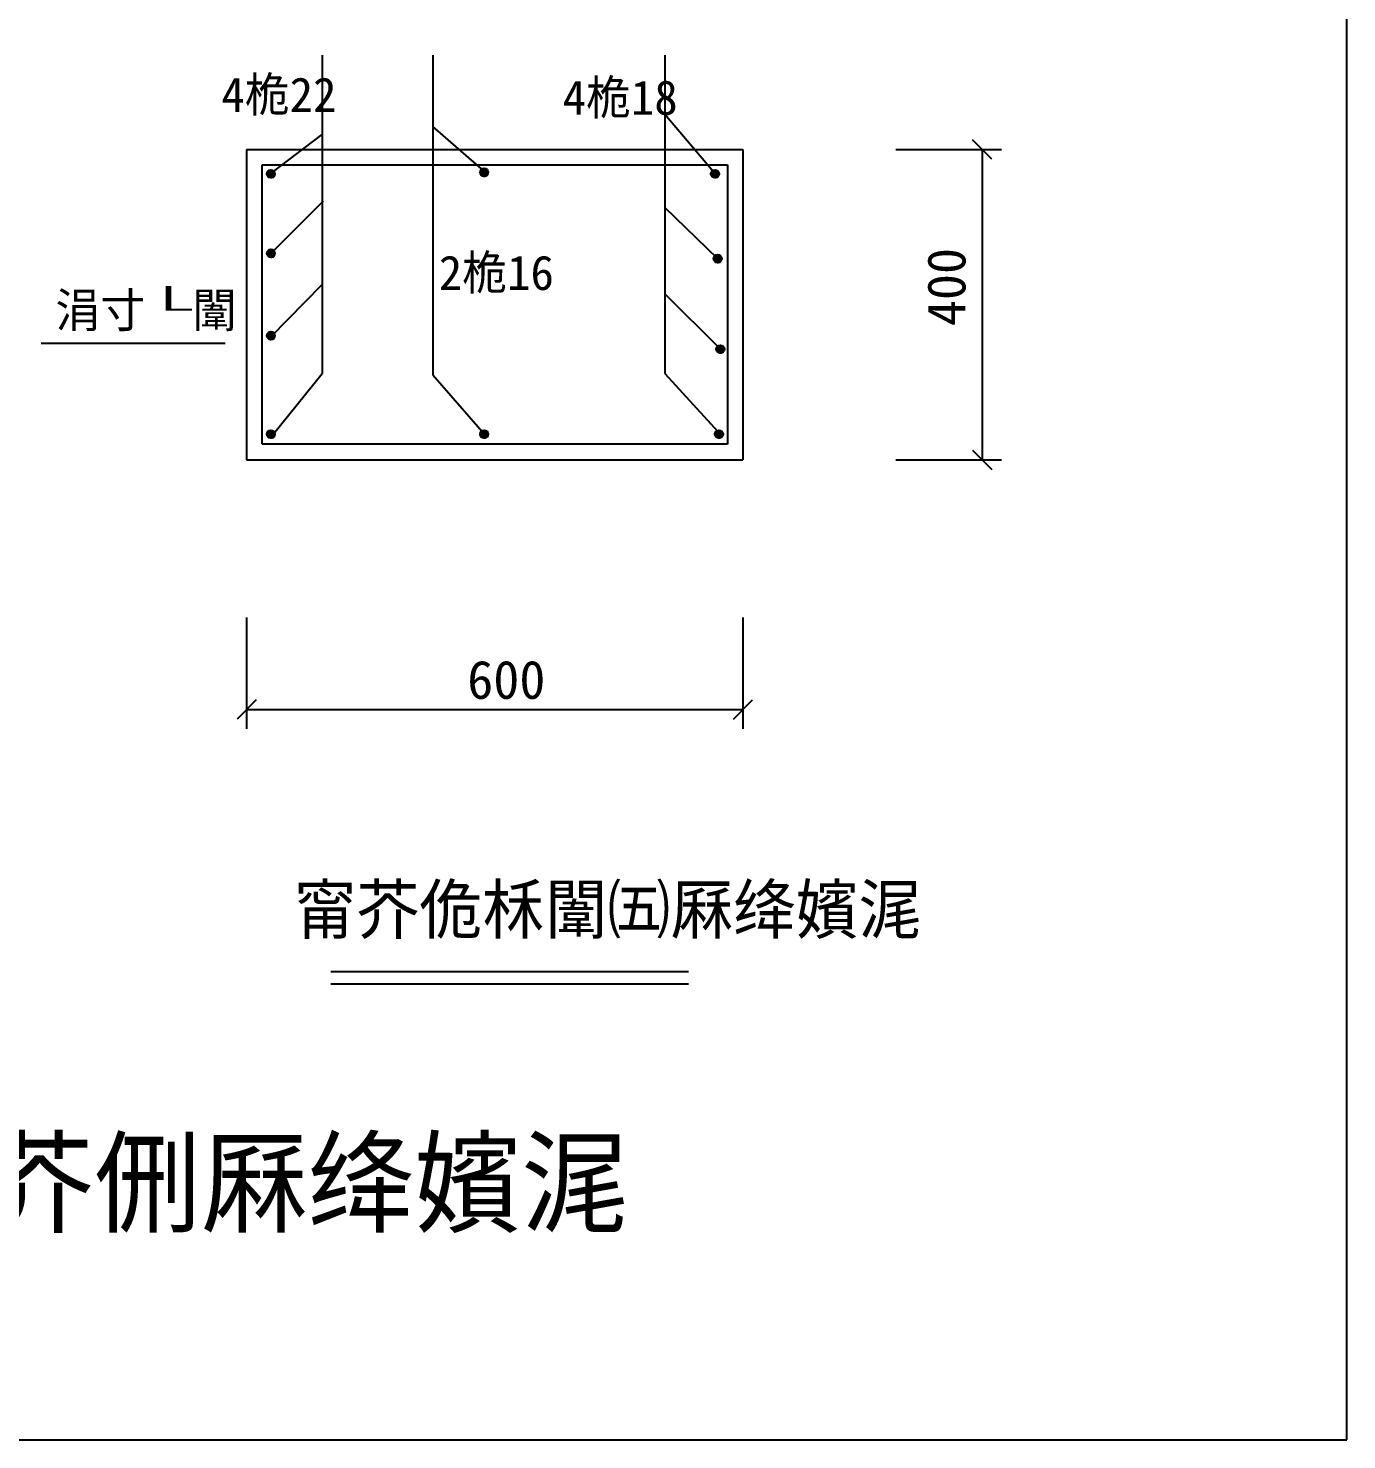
# Model space of a CAD drawing. Header units: metres. Extents: x 0 to 297, y 0 to 210.
# Drawn here: x 193.7 to 297, y 0 to 110.5 of the extents above; entities that cross this region are included whole.
import ezdxf

# ---------------------------------------------------------------- set-up
doc = ezdxf.new("R2010")
doc.units = ezdxf.units.M
doc.layers.add(' ', color=7, linetype='Continuous')

msp = doc.modelspace()

# ---------------------------------------------------------------- linework, layer by layer
at = {"layer": ' '}
for p, q in [((217.41, 36.67), (245.44, 36.67)), ((217.41, 35.72), (245.44, 35.72))]:
    msp.add_line(p, q, dxfattribs=at)
for p, q in [((297, 0), (297, 210)), ((216.74, 108.45), (216.74, 83.52)), ((225.41, 108.45), (225.41, 83.41)), ((243.59, 108.45), (243.59, 83.52)), ((229.43, 99.36), (225.41, 102.85)), ((247.51, 99.15), (243.59, 103.8)), ((212.83, 99.26), (216.74, 102.22)), ((269.19, 100.3), (267.69, 101.8)), ((210.82, 101.05), (249.7, 101.05)), ((210.82, 101.05), (210.82, 76.75)), ((249.7, 101.05), (249.7, 76.75)), ((261.67, 101.05), (269.94, 101.05)), ((268.44, 101.05), (268.44, 76.75)), ((212.03, 99.84), (248.48, 99.84)), ((212.03, 77.97), (212.03, 99.84)), ((229.11, 99.26), (229.42, 99.58)), ((229.11, 99.25), (229.43, 99.58)), ((229.11, 99.25), (229.44, 99.58)), ((229.11, 99.31), (229.37, 99.57)), ((229.11, 99.3), (229.39, 99.57)), ((229.11, 99.29), (229.39, 99.57)), ((229.11, 99.28), (229.4, 99.57)), ((229.11, 99.27), (229.41, 99.57)), ((229.11, 99.24), (229.45, 99.57)), ((229.11, 99.23), (229.46, 99.57)), ((229.11, 99.22), (229.46, 99.57)), ((229.11, 99.21), (229.47, 99.57)), ((229.11, 99.21), (229.48, 99.57)), ((229.12, 99.33), (229.35, 99.57)), ((229.12, 99.32), (229.36, 99.57)), ((229.12, 99.2), (229.49, 99.57)), ((229.12, 99.19), (229.49, 99.57)), ((229.12, 99.19), (229.5, 99.57)), ((229.12, 99.18), (229.51, 99.57)), ((229.12, 99.34), (229.34, 99.56)), ((229.12, 99.17), (229.51, 99.56)), ((229.12, 99.17), (229.52, 99.56)), ((229.13, 99.37), (229.32, 99.56)), ((229.13, 99.36), (229.33, 99.56)), ((229.13, 99.16), (229.53, 99.56)), ((229.13, 99.15), (229.53, 99.56)), ((229.13, 99.15), (229.54, 99.55)), ((229.13, 99.14), (229.55, 99.55)), ((229.14, 99.38), (229.3, 99.55)), ((229.14, 99.13), (229.55, 99.55)), ((229.14, 99.13), (229.56, 99.55)), ((229.14, 99.4), (229.29, 99.54)), ((229.14, 99.12), (229.56, 99.54)), ((229.14, 99.12), (229.57, 99.54)), ((229.15, 99.11), (229.57, 99.54)), ((229.15, 99.11), (229.58, 99.54)), ((229.15, 99.42), (229.27, 99.53)), ((229.15, 99.1), (229.59, 99.53)), ((229.16, 99.09), (229.59, 99.53)), ((229.16, 99.09), (229.6, 99.53)), ((229.16, 99.08), (229.6, 99.52)), ((229.17, 99.44), (229.24, 99.52)), ((229.17, 99.08), (229.61, 99.52)), ((229.17, 99.07), (229.61, 99.52)), ((229.17, 99.07), (229.62, 99.51)), ((229.18, 99.06), (229.62, 99.51)), ((229.18, 99.06), (229.63, 99.5)), ((229.18, 99.05), (229.63, 99.5)), ((229.19, 99.05), (229.64, 99.5)), ((248.48, 99.84), (248.48, 77.97)), ((212.41, 99.1), (212.77, 99.47)), ((212.41, 99.11), (212.77, 99.47)), ((212.41, 99.12), (212.76, 99.47)), ((212.41, 99.12), (212.75, 99.47)), ((212.41, 99.13), (212.74, 99.47)), ((212.41, 99.14), (212.74, 99.47)), ((212.41, 99.15), (212.73, 99.47)), ((212.41, 99.16), (212.72, 99.47)), ((212.41, 99.17), (212.71, 99.47)), ((212.41, 99.18), (212.7, 99.47)), ((212.41, 99.19), (212.69, 99.47)), ((212.41, 99.19), (212.68, 99.47)), ((212.41, 99.2), (212.67, 99.47)), ((212.41, 99.08), (212.8, 99.46)), ((212.41, 99.09), (212.79, 99.46)), ((212.41, 99.09), (212.78, 99.46)), ((212.41, 99.22), (212.66, 99.46)), ((212.41, 99.23), (212.65, 99.46)), ((212.42, 99.06), (212.82, 99.46)), ((212.42, 99.07), (212.81, 99.46)), ((212.42, 99.07), (212.8, 99.46)), ((212.42, 99.24), (212.64, 99.46)), ((212.42, 99.05), (212.83, 99.45)), ((212.42, 99.05), (212.82, 99.45)), ((212.42, 99.25), (212.63, 99.45)), ((212.43, 99.03), (212.84, 99.45)), ((212.43, 99.04), (212.84, 99.45)), ((212.43, 99.26), (212.61, 99.45)), ((212.43, 99.02), (212.85, 99.44)), ((212.43, 99.03), (212.85, 99.44)), ((212.43, 99.28), (212.6, 99.44)), ((212.44, 99.01), (212.86, 99.44)), ((212.44, 99.02), (212.86, 99.44)), ((212.44, 99.29), (212.58, 99.44)), ((212.44, 99.01), (212.87, 99.43)), ((212.45, 98.99), (212.88, 99.43)), ((212.45, 99), (212.88, 99.43)), ((212.45, 99.31), (212.56, 99.43)), ((212.45, 98.99), (212.89, 99.42)), ((212.46, 98.98), (212.9, 99.42)), ((212.46, 98.98), (212.89, 99.42)), ((212.46, 98.97), (212.9, 99.41)), ((212.47, 98.96), (212.91, 99.41)), ((212.47, 98.97), (212.91, 99.41)), ((212.47, 99.34), (212.54, 99.41)), ((212.47, 98.96), (212.92, 99.4)), ((212.48, 98.95), (212.93, 99.4)), ((212.48, 98.95), (212.92, 99.4)), ((212.48, 98.94), (212.93, 99.39)), ((212.49, 98.94), (212.94, 99.39)), ((212.49, 98.93), (212.94, 99.38)), ((212.5, 98.93), (212.95, 99.38)), ((212.5, 98.93), (212.95, 99.37)), ((212.51, 98.92), (212.95, 99.37)), ((212.51, 98.92), (212.96, 99.37)), ((212.51, 98.91), (212.96, 99.36)), ((212.52, 98.91), (212.97, 99.36)), ((212.52, 98.91), (212.97, 99.35)), ((212.53, 98.9), (212.97, 99.35)), ((212.53, 98.9), (212.98, 99.34)), ((212.54, 98.89), (212.98, 99.34)), ((212.54, 98.89), (212.98, 99.33)), ((212.55, 98.89), (212.99, 99.33)), ((212.55, 98.88), (212.99, 99.32)), ((212.56, 98.88), (212.99, 99.32)), ((212.56, 98.88), (213, 99.31)), ((212.57, 98.87), (213, 99.31)), ((212.58, 98.87), (213, 99.3)), ((212.58, 98.87), (213.01, 99.29)), ((212.59, 98.87), (213.01, 99.29)), ((212.59, 98.86), (213.01, 99.28)), ((212.6, 98.86), (213.01, 99.28)), ((212.61, 98.86), (213.02, 99.27)), ((212.61, 98.86), (213.02, 99.26)), ((212.62, 98.85), (213.02, 99.26)), ((212.62, 98.85), (213.02, 99.25)), ((212.63, 98.85), (213.03, 99.25)), ((212.64, 98.85), (213.03, 99.24)), ((212.64, 98.85), (213.03, 99.23)), ((212.65, 98.84), (213.03, 99.22)), ((212.66, 98.84), (213.03, 99.22)), ((212.67, 98.84), (213.03, 99.21)), ((212.67, 98.84), (213.04, 99.2)), ((212.68, 98.84), (213.04, 99.2)), ((212.69, 98.84), (213.04, 99.19)), ((212.7, 98.84), (213.04, 99.18)), ((212.7, 98.84), (213.04, 99.17)), ((212.71, 98.84), (213.04, 99.16)), ((212.72, 98.84), (213.04, 99.16)), ((212.73, 98.84), (213.04, 99.15)), ((212.74, 98.84), (213.04, 99.14)), ((212.75, 98.84), (213.04, 99.13)), ((212.76, 98.84), (213.04, 99.12)), ((212.77, 98.84), (213.04, 99.11)), ((212.78, 98.84), (213.04, 99.1)), ((212.79, 98.84), (213.03, 99.09)), ((212.8, 98.84), (213.03, 99.08)), ((212.81, 98.85), (213.03, 99.07)), ((212.82, 98.85), (213.02, 99.05)), ((212.83, 98.86), (213.02, 99.04)), ((212.85, 98.86), (213.01, 99.03)), ((212.87, 98.87), (213.01, 99.01)), ((212.88, 98.88), (213, 98.99)), ((212.91, 98.9), (212.98, 98.97)), ((229.19, 99.05), (229.64, 99.49)), ((229.2, 99.04), (229.64, 99.49)), ((229.2, 99.04), (229.65, 99.48)), ((229.21, 99.03), (229.65, 99.48)), ((229.21, 99.03), (229.66, 99.48)), ((229.21, 99.02), (229.66, 99.47)), ((229.22, 99.02), (229.67, 99.47)), ((229.22, 99.02), (229.67, 99.46)), ((229.23, 99.01), (229.67, 99.46)), ((229.23, 99.01), (229.68, 99.45)), ((229.24, 99), (229.68, 99.45)), ((229.24, 99), (229.68, 99.44)), ((229.25, 99), (229.69, 99.44)), ((229.25, 98.99), (229.69, 99.43)), ((229.26, 98.99), (229.7, 99.43)), ((229.26, 98.99), (229.7, 99.42)), ((229.27, 98.98), (229.7, 99.42)), ((229.27, 98.98), (229.7, 99.41)), ((229.28, 98.98), (229.71, 99.41)), ((229.29, 98.97), (229.71, 99.4)), ((229.29, 98.97), (229.71, 99.39)), ((229.3, 98.97), (229.72, 99.39)), ((229.3, 98.97), (229.72, 99.38)), ((229.31, 98.96), (229.72, 99.38)), ((229.32, 98.96), (229.72, 99.37)), ((229.32, 98.96), (229.73, 99.36)), ((229.33, 98.96), (229.73, 99.36)), ((229.33, 98.96), (229.73, 99.35)), ((229.34, 98.95), (229.73, 99.34)), ((229.35, 98.95), (229.73, 99.34)), ((229.36, 98.95), (229.74, 99.33)), ((229.36, 98.95), (229.74, 99.32)), ((229.37, 98.95), (229.74, 99.32)), ((229.38, 98.95), (229.74, 99.31)), ((229.38, 98.94), (229.74, 99.3)), ((229.39, 98.94), (229.74, 99.29)), ((229.4, 98.94), (229.74, 99.29)), ((229.41, 98.94), (229.74, 99.28)), ((229.42, 98.94), (229.74, 99.27)), ((229.42, 98.94), (229.74, 99.26)), ((229.43, 98.94), (229.74, 99.25)), ((229.44, 98.94), (229.74, 99.24)), ((229.45, 98.94), (229.74, 99.23)), ((229.46, 98.94), (229.74, 99.23)), ((229.47, 98.94), (229.74, 99.22)), ((229.48, 98.95), (229.74, 99.21)), ((229.49, 98.95), (229.74, 99.2)), ((229.5, 98.95), (229.74, 99.18)), ((229.51, 98.95), (229.73, 99.17)), ((229.53, 98.96), (229.73, 99.16)), ((229.54, 98.96), (229.72, 99.15)), ((229.55, 98.97), (229.72, 99.13)), ((229.57, 98.97), (229.71, 99.12)), ((229.59, 98.99), (229.7, 99.1)), ((229.61, 99), (229.68, 99.07)), ((247.19, 99.1), (247.56, 99.47)), ((247.19, 99.11), (247.55, 99.47)), ((247.19, 99.11), (247.55, 99.47)), ((247.19, 99.12), (247.54, 99.47)), ((247.19, 99.13), (247.53, 99.47)), ((247.19, 99.14), (247.52, 99.47)), ((247.19, 99.15), (247.51, 99.47)), ((247.19, 99.15), (247.5, 99.47)), ((247.19, 99.16), (247.5, 99.47)), ((247.19, 99.17), (247.49, 99.47)), ((247.19, 99.18), (247.48, 99.47)), ((247.19, 99.19), (247.47, 99.47)), ((247.19, 99.2), (247.46, 99.47)), ((247.19, 99.21), (247.45, 99.46)), ((247.2, 99.06), (247.59, 99.46)), ((247.2, 99.07), (247.59, 99.46)), ((247.2, 99.08), (247.58, 99.46)), ((247.2, 99.08), (247.57, 99.46)), ((247.2, 99.09), (247.57, 99.46)), ((247.2, 99.22), (247.44, 99.46)), ((247.2, 99.23), (247.43, 99.46)), ((247.2, 99.25), (247.41, 99.46)), ((247.2, 99.06), (247.6, 99.45)), ((247.21, 99.03), (247.63, 99.45)), ((247.21, 99.04), (247.62, 99.45)), ((247.21, 99.04), (247.61, 99.45)), ((247.21, 99.05), (247.61, 99.45)), ((247.21, 99.26), (247.4, 99.45)), ((247.21, 99.27), (247.39, 99.45)), ((247.22, 99.01), (247.65, 99.44)), ((247.22, 99.01), (247.64, 99.44)), ((247.22, 99.02), (247.64, 99.44)), ((247.22, 99.03), (247.63, 99.44)), ((247.22, 99.29), (247.37, 99.44)), ((247.23, 98.99), (247.67, 99.43)), ((247.23, 99), (247.66, 99.43)), ((247.23, 99), (247.66, 99.43)), ((247.23, 99.31), (247.35, 99.43)), ((247.24, 98.98), (247.68, 99.42)), ((247.24, 98.98), (247.68, 99.42)), ((247.24, 98.99), (247.67, 99.42)), ((247.24, 99.33), (247.33, 99.42)), ((247.25, 98.96), (247.7, 99.41)), ((247.25, 98.97), (247.69, 99.41)), ((247.25, 98.97), (247.69, 99.41)), ((247.26, 98.95), (247.71, 99.4)), ((247.26, 98.96), (247.7, 99.4)), ((247.27, 98.94), (247.72, 99.39)), ((247.27, 98.94), (247.72, 99.39)), ((247.27, 98.95), (247.71, 99.39)), ((247.27, 99.36), (247.29, 99.39)), ((247.28, 98.93), (247.73, 99.38)), ((247.28, 98.93), (247.73, 99.38)), ((247.29, 98.92), (247.74, 99.37)), ((247.29, 98.92), (247.73, 99.37)), ((247.29, 98.92), (247.74, 99.36)), ((247.3, 98.91), (247.75, 99.36)), ((247.3, 98.91), (247.75, 99.35)), ((247.31, 98.9), (247.76, 99.35)), ((247.31, 98.9), (247.75, 99.35)), ((247.32, 98.89), (247.77, 99.34)), ((247.32, 98.9), (247.76, 99.34)), ((247.33, 98.89), (247.77, 99.33)), ((247.33, 98.89), (247.77, 99.33)), ((247.34, 98.88), (247.78, 99.32)), ((247.34, 98.88), (247.78, 99.31)), ((247.35, 98.88), (247.78, 99.31)), ((247.36, 98.87), (247.79, 99.3)), ((247.36, 98.87), (247.79, 99.3)), ((247.37, 98.87), (247.79, 99.29)), ((247.37, 98.87), (247.79, 99.29)), ((247.38, 98.86), (247.8, 99.28)), ((247.38, 98.86), (247.8, 99.27)), ((247.39, 98.86), (247.8, 99.27)), ((247.4, 98.85), (247.81, 99.26)), ((247.4, 98.86), (247.8, 99.26)), ((247.41, 98.85), (247.81, 99.25)), ((247.42, 98.85), (247.81, 99.24)), ((247.42, 98.85), (247.81, 99.24)), ((247.43, 98.85), (247.81, 99.23)), ((247.44, 98.84), (247.82, 99.22)), ((247.44, 98.84), (247.82, 99.22)), ((247.45, 98.84), (247.82, 99.21)), ((247.46, 98.84), (247.82, 99.2)), ((247.47, 98.84), (247.82, 99.19)), ((247.47, 98.84), (247.82, 99.19)), ((247.48, 98.84), (247.82, 99.18)), ((247.49, 98.84), (247.82, 99.17)), ((247.5, 98.84), (247.82, 99.16)), ((247.51, 98.84), (247.82, 99.15)), ((247.51, 98.84), (247.82, 99.14)), ((247.52, 98.84), (247.82, 99.13)), ((247.53, 98.84), (247.82, 99.13)), ((247.54, 98.84), (247.82, 99.12)), ((247.55, 98.84), (247.82, 99.11)), ((247.56, 98.84), (247.82, 99.1)), ((247.57, 98.84), (247.82, 99.09)), ((247.58, 98.85), (247.81, 99.07)), ((247.6, 98.85), (247.81, 99.06)), ((247.61, 98.85), (247.81, 99.05)), ((247.62, 98.86), (247.8, 99.04)), ((247.64, 98.86), (247.79, 99.02)), ((247.66, 98.87), (247.79, 99)), ((247.68, 98.88), (247.77, 98.98)), ((247.71, 98.91), (247.75, 98.95)), ((212.72, 92.92), (216.85, 97.04)), ((247.72, 92.5), (243.59, 96.51)), ((212.41, 92.94), (212.7, 93.24)), ((212.41, 92.93), (212.71, 93.24)), ((212.41, 92.92), (212.72, 93.24)), ((212.41, 92.91), (212.73, 93.24)), ((212.41, 92.9), (212.74, 93.24)), ((212.41, 92.9), (212.75, 93.24)), ((212.41, 92.99), (212.65, 93.23)), ((212.41, 92.98), (212.67, 93.23)), ((212.41, 92.97), (212.68, 93.23)), ((212.41, 92.96), (212.69, 93.23)), ((212.41, 92.95), (212.69, 93.23)), ((212.41, 92.89), (212.75, 93.23)), ((212.41, 92.88), (212.76, 93.23)), ((212.41, 92.87), (212.77, 93.23)), ((212.41, 92.86), (212.78, 93.23)), ((212.41, 92.86), (212.78, 93.23)), ((212.41, 92.85), (212.79, 93.23)), ((212.42, 93), (212.64, 93.23)), ((212.42, 92.84), (212.8, 93.23)), ((212.42, 92.84), (212.81, 93.23)), ((212.42, 93.02), (212.62, 93.22)), ((212.42, 93.01), (212.63, 93.22)), ((212.42, 92.83), (212.81, 93.22)), ((212.42, 92.82), (212.82, 93.22)), ((212.42, 92.82), (212.83, 93.22)), ((212.43, 92.81), (212.83, 93.22)), ((212.43, 93.04), (212.6, 93.21)), ((212.43, 92.8), (212.84, 93.21)), ((212.43, 92.8), (212.84, 93.21)), ((212.43, 92.79), (212.85, 93.21)), ((212.44, 93.05), (212.59, 93.21)), ((212.44, 92.79), (212.86, 93.21)), ((212.44, 93.07), (212.57, 93.2)), ((212.44, 92.78), (212.86, 93.2)), ((212.44, 92.77), (212.87, 93.2)), ((212.44, 92.77), (212.87, 93.2)), ((212.45, 92.76), (212.88, 93.2)), ((212.45, 92.76), (212.88, 93.19)), ((212.45, 92.75), (212.89, 93.19)), ((212.46, 93.09), (212.55, 93.19)), ((212.46, 92.75), (212.89, 93.19)), ((212.46, 92.74), (212.9, 93.18)), ((212.46, 92.74), (212.9, 93.18)), ((212.47, 92.73), (212.91, 93.18)), ((212.47, 92.73), (212.91, 93.17)), ((212.47, 92.72), (212.92, 93.17)), ((212.48, 93.13), (212.52, 93.16)), ((212.48, 92.72), (212.92, 93.16)), ((212.48, 92.71), (212.93, 93.16)), ((212.49, 92.71), (212.93, 93.16)), ((212.49, 92.7), (212.94, 93.15)), ((212.49, 92.7), (212.94, 93.15)), ((212.5, 92.7), (212.95, 93.14)), ((212.5, 92.69), (212.95, 93.14)), ((212.51, 92.69), (212.96, 93.13)), ((212.51, 92.68), (212.96, 93.13)), ((212.52, 92.68), (212.96, 93.13)), ((212.52, 92.67), (212.97, 93.12)), ((212.53, 92.67), (212.97, 93.12)), ((212.53, 92.67), (212.98, 93.11)), ((212.54, 92.66), (212.98, 93.11)), ((212.54, 92.66), (212.98, 93.1)), ((212.55, 92.66), (212.99, 93.1)), ((212.55, 92.65), (212.99, 93.09)), ((212.56, 92.65), (212.99, 93.09)), ((212.56, 92.65), (213, 93.08)), ((212.57, 92.64), (213, 93.08)), ((212.57, 92.64), (213, 93.07)), ((212.58, 92.64), (213, 93.06)), ((212.58, 92.63), (213.01, 93.06)), ((212.59, 92.63), (213.01, 93.05)), ((212.6, 92.63), (213.01, 93.05)), ((212.6, 92.63), (213.02, 93.04)), ((212.61, 92.62), (213.02, 93.03)), ((212.61, 92.62), (213.02, 93.03)), ((212.62, 92.62), (213.02, 93.02)), ((212.63, 92.62), (213.03, 93.02)), ((212.63, 92.62), (213.03, 93.01)), ((212.64, 92.61), (213.03, 93)), ((212.65, 92.61), (213.03, 93)), ((212.65, 92.61), (213.03, 92.99)), ((212.66, 92.61), (213.03, 92.98)), ((212.67, 92.61), (213.04, 92.97)), ((212.68, 92.61), (213.04, 92.97)), ((212.68, 92.6), (213.04, 92.96)), ((212.69, 92.6), (213.04, 92.95)), ((212.7, 92.6), (213.04, 92.94)), ((212.71, 92.6), (213.04, 92.94)), ((212.72, 92.6), (213.04, 92.93)), ((212.72, 92.6), (213.04, 92.92)), ((212.73, 92.6), (213.04, 92.91)), ((212.74, 92.6), (213.04, 92.9)), ((212.75, 92.6), (213.04, 92.89)), ((212.76, 92.6), (213.04, 92.88)), ((212.77, 92.61), (213.04, 92.87)), ((212.78, 92.61), (213.03, 92.86)), ((212.79, 92.61), (213.03, 92.85)), ((212.8, 92.61), (213.03, 92.84)), ((212.81, 92.62), (213.03, 92.83)), ((212.83, 92.62), (213.02, 92.81)), ((212.84, 92.63), (213.02, 92.8)), ((212.86, 92.63), (213.01, 92.79)), ((212.87, 92.64), (213, 92.77)), ((212.89, 92.65), (212.99, 92.75)), ((212.93, 92.68), (212.97, 92.72)), ((247.4, 92.45), (247.77, 92.81)), ((247.4, 92.45), (247.76, 92.81)), ((247.4, 92.46), (247.75, 92.81)), ((247.4, 92.47), (247.75, 92.81)), ((247.4, 92.48), (247.74, 92.81)), ((247.4, 92.48), (247.73, 92.81)), ((247.4, 92.49), (247.72, 92.81)), ((247.4, 92.5), (247.71, 92.81)), ((247.4, 92.51), (247.7, 92.81)), ((247.4, 92.52), (247.69, 92.81)), ((247.4, 92.53), (247.69, 92.81)), ((247.4, 92.54), (247.68, 92.81)), ((247.41, 92.42), (247.79, 92.81)), ((247.41, 92.43), (247.78, 92.81)), ((247.41, 92.44), (247.78, 92.81)), ((247.41, 92.55), (247.67, 92.81)), ((247.41, 92.56), (247.66, 92.81)), ((247.41, 92.4), (247.81, 92.8)), ((247.41, 92.41), (247.8, 92.8)), ((247.41, 92.42), (247.8, 92.8)), ((247.41, 92.57), (247.64, 92.8)), ((247.41, 92.58), (247.63, 92.8)), ((247.42, 92.39), (247.82, 92.8)), ((247.42, 92.4), (247.82, 92.8)), ((247.42, 92.59), (247.62, 92.8)), ((247.42, 92.38), (247.84, 92.79)), ((247.42, 92.38), (247.83, 92.79)), ((247.42, 92.61), (247.61, 92.79)), ((247.43, 92.37), (247.85, 92.79)), ((247.43, 92.37), (247.84, 92.79)), ((247.43, 92.62), (247.59, 92.79)), ((247.43, 92.35), (247.86, 92.78)), ((247.43, 92.36), (247.85, 92.78)), ((247.43, 92.64), (247.58, 92.78)), ((247.44, 92.35), (247.87, 92.78)), ((247.44, 92.34), (247.88, 92.77)), ((247.44, 92.34), (247.87, 92.77)), ((247.44, 92.66), (247.56, 92.77)), ((247.45, 92.33), (247.88, 92.77)), ((247.45, 92.32), (247.89, 92.76)), ((247.45, 92.33), (247.89, 92.76)), ((247.46, 92.32), (247.9, 92.76)), ((247.46, 92.31), (247.91, 92.75)), ((247.46, 92.31), (247.9, 92.75)), ((247.46, 92.68), (247.53, 92.75)), ((247.47, 92.3), (247.91, 92.75)), ((247.47, 92.3), (247.92, 92.74)), ((247.48, 92.29), (247.93, 92.74)), ((247.48, 92.29), (247.92, 92.74)), ((247.48, 92.28), (247.93, 92.73)), ((247.49, 92.28), (247.94, 92.73)), ((247.49, 92.27), (247.94, 92.72)), ((247.5, 92.27), (247.94, 92.72)), ((247.5, 92.26), (247.95, 92.71)), ((247.5, 92.27), (247.95, 92.71)), ((247.51, 92.25), (247.96, 92.7)), ((247.51, 92.26), (247.96, 92.7)), ((247.52, 92.25), (247.96, 92.7)), ((247.52, 92.25), (247.97, 92.69)), ((247.53, 92.24), (247.97, 92.69)), ((247.53, 92.24), (247.98, 92.68)), ((247.54, 92.24), (247.98, 92.68)), ((247.54, 92.23), (247.98, 92.67)), ((247.55, 92.23), (247.99, 92.67)), ((247.55, 92.23), (247.99, 92.66)), ((247.56, 92.22), (248, 92.65)), ((247.56, 92.22), (247.99, 92.65)), ((247.57, 92.22), (248, 92.64)), ((247.58, 92.21), (248, 92.64)), ((247.58, 92.21), (248, 92.63)), ((247.59, 92.21), (248.01, 92.63)), ((247.59, 92.2), (248.01, 92.62)), ((247.6, 92.2), (248.01, 92.61)), ((247.61, 92.2), (248.01, 92.61)), ((247.61, 92.2), (248.02, 92.6)), ((247.62, 92.2), (248.02, 92.6)), ((247.63, 92.19), (248.02, 92.59)), ((247.63, 92.19), (248.02, 92.58)), ((247.64, 92.19), (248.02, 92.58)), ((247.65, 92.19), (248.03, 92.57)), ((247.65, 92.19), (248.03, 92.56)), ((247.66, 92.18), (248.03, 92.55)), ((247.67, 92.18), (248.03, 92.55)), ((247.67, 92.18), (248.03, 92.54)), ((247.68, 92.18), (248.03, 92.53)), ((247.69, 92.18), (248.03, 92.52)), ((247.7, 92.18), (248.03, 92.52)), ((247.71, 92.18), (248.03, 92.51)), ((247.71, 92.18), (248.03, 92.5)), ((247.72, 92.18), (248.03, 92.49)), ((247.73, 92.18), (248.03, 92.48)), ((247.74, 92.18), (248.03, 92.47)), ((247.75, 92.18), (248.03, 92.46)), ((247.76, 92.18), (248.03, 92.45)), ((247.77, 92.18), (248.03, 92.44)), ((247.78, 92.19), (248.03, 92.43)), ((247.79, 92.19), (248.03, 92.42)), ((247.8, 92.19), (248.02, 92.41)), ((247.82, 92.2), (248.02, 92.4)), ((247.83, 92.2), (248.01, 92.38)), ((247.84, 92.21), (248.01, 92.37)), ((247.86, 92.21), (248, 92.35)), ((247.88, 92.22), (247.99, 92.34)), ((247.9, 92.24), (247.97, 92.31)), ((212.72, 86.37), (216.74, 90.49)), ((247.93, 85.42), (243.59, 89.75)), ((212.41, 86.53), (212.66, 86.79)), ((212.41, 86.52), (212.67, 86.79)), ((212.41, 86.51), (212.68, 86.79)), ((212.41, 86.5), (212.69, 86.79)), ((212.41, 86.49), (212.7, 86.79)), ((212.41, 86.49), (212.71, 86.79)), ((212.41, 86.48), (212.72, 86.79)), ((212.41, 86.47), (212.73, 86.79)), ((212.41, 86.46), (212.74, 86.79)), ((212.41, 86.45), (212.75, 86.79)), ((212.41, 86.44), (212.75, 86.79)), ((212.41, 86.44), (212.76, 86.79)), ((212.41, 86.43), (212.77, 86.79)), ((212.41, 86.42), (212.78, 86.79)), ((212.41, 86.41), (212.78, 86.79)), ((212.41, 86.54), (212.65, 86.78)), ((212.41, 86.41), (212.79, 86.78)), ((212.41, 86.4), (212.8, 86.78)), ((212.42, 86.57), (212.63, 86.78)), ((212.42, 86.56), (212.64, 86.78)), ((212.42, 86.39), (212.8, 86.78)), ((212.42, 86.39), (212.81, 86.78)), ((212.42, 86.38), (212.82, 86.78)), ((212.42, 86.58), (212.62, 86.77)), ((212.42, 86.37), (212.82, 86.77)), ((212.42, 86.37), (212.83, 86.77)), ((212.43, 86.6), (212.6, 86.77)), ((212.43, 86.36), (212.84, 86.77)), ((212.43, 86.35), (212.84, 86.77)), ((212.43, 86.35), (212.85, 86.77)), ((212.43, 86.34), (212.86, 86.76)), ((212.44, 86.61), (212.59, 86.76)), ((212.44, 86.34), (212.86, 86.76)), ((212.44, 86.33), (212.87, 86.76)), ((212.44, 86.33), (212.87, 86.75)), ((212.45, 86.63), (212.57, 86.75)), ((212.45, 86.32), (212.88, 86.75)), ((212.45, 86.31), (212.88, 86.75)), ((212.45, 86.31), (212.89, 86.74)), ((212.46, 86.65), (212.55, 86.74)), ((212.46, 86.3), (212.89, 86.74)), ((212.46, 86.3), (212.9, 86.74)), ((212.46, 86.29), (212.9, 86.73)), ((212.47, 86.29), (212.91, 86.73)), ((212.47, 86.28), (212.91, 86.73)), ((212.47, 86.28), (212.92, 86.72)), ((212.48, 86.27), (212.92, 86.72)), ((212.48, 86.27), (212.93, 86.72)), ((212.49, 86.26), (212.93, 86.71)), ((212.49, 86.26), (212.94, 86.71)), ((212.49, 86.69), (212.5, 86.7)), ((212.49, 86.26), (212.94, 86.7)), ((212.5, 86.25), (212.95, 86.7)), ((212.5, 86.25), (212.95, 86.69)), ((212.51, 86.24), (212.95, 86.69)), ((212.51, 86.24), (212.96, 86.69)), ((212.52, 86.23), (212.96, 86.68)), ((212.52, 86.23), (212.97, 86.68)), ((212.53, 86.23), (212.97, 86.67)), ((212.53, 86.22), (212.97, 86.67)), ((212.54, 86.22), (212.98, 86.66)), ((212.54, 86.22), (212.98, 86.66)), ((212.55, 86.21), (212.99, 86.65)), ((212.55, 86.21), (212.99, 86.65)), ((212.56, 86.21), (212.99, 86.64)), ((212.56, 86.2), (213, 86.64)), ((212.57, 86.2), (213, 86.63)), ((212.57, 86.2), (213, 86.63)), ((212.58, 86.19), (213, 86.62)), ((212.58, 86.19), (213.01, 86.61)), ((212.59, 86.19), (213.01, 86.61)), ((212.59, 86.18), (213.01, 86.6)), ((212.6, 86.18), (213.02, 86.6)), ((212.61, 86.18), (213.02, 86.59)), ((212.61, 86.18), (213.02, 86.58)), ((212.62, 86.17), (213.02, 86.58)), ((212.63, 86.17), (213.02, 86.57)), ((212.63, 86.17), (213.03, 86.56)), ((212.64, 86.17), (213.03, 86.56)), ((212.65, 86.17), (213.03, 86.55)), ((212.65, 86.17), (213.03, 86.54)), ((212.66, 86.16), (213.03, 86.54)), ((212.67, 86.16), (213.04, 86.53)), ((212.67, 86.16), (213.04, 86.52)), ((212.68, 86.16), (213.04, 86.52)), ((212.69, 86.16), (213.04, 86.51)), ((212.7, 86.16), (213.04, 86.5)), ((212.71, 86.16), (213.04, 86.49)), ((212.71, 86.16), (213.04, 86.48)), ((212.72, 86.16), (213.04, 86.47)), ((212.73, 86.16), (213.04, 86.47)), ((212.74, 86.16), (213.04, 86.46)), ((212.75, 86.16), (213.04, 86.45)), ((212.76, 86.16), (213.04, 86.44)), ((212.77, 86.16), (213.04, 86.43)), ((212.78, 86.16), (213.03, 86.42)), ((212.79, 86.16), (213.03, 86.41)), ((212.8, 86.17), (213.03, 86.4)), ((212.81, 86.17), (213.03, 86.38)), ((212.83, 86.17), (213.02, 86.37)), ((212.84, 86.18), (213.02, 86.36)), ((212.85, 86.19), (213.01, 86.34)), ((212.87, 86.19), (213, 86.33)), ((212.89, 86.21), (212.99, 86.31)), ((212.92, 86.23), (212.97, 86.28)), ((209.15, 85.86), (194.73, 85.86)), ((247.61, 85.38), (247.97, 85.73)), ((247.61, 85.39), (247.96, 85.73)), ((247.61, 85.39), (247.95, 85.73)), ((247.61, 85.4), (247.94, 85.73)), ((247.61, 85.41), (247.94, 85.73)), ((247.61, 85.42), (247.93, 85.73)), ((247.61, 85.43), (247.92, 85.73)), ((247.61, 85.44), (247.91, 85.73)), ((247.61, 85.45), (247.9, 85.73)), ((247.61, 85.46), (247.89, 85.73)), ((247.62, 85.34), (248, 85.73)), ((247.62, 85.35), (248, 85.73)), ((247.62, 85.36), (247.99, 85.73)), ((247.62, 85.36), (247.98, 85.73)), ((247.62, 85.37), (247.98, 85.73)), ((247.62, 85.47), (247.88, 85.73)), ((247.62, 85.48), (247.87, 85.73)), ((247.62, 85.49), (247.86, 85.73)), ((247.62, 85.33), (248.02, 85.72)), ((247.62, 85.34), (248.01, 85.72)), ((247.62, 85.5), (247.85, 85.72)), ((247.63, 85.31), (248.04, 85.72)), ((247.63, 85.32), (248.03, 85.72)), ((247.63, 85.32), (248.03, 85.72)), ((247.63, 85.51), (247.84, 85.72)), ((247.63, 85.52), (247.82, 85.72)), ((247.63, 85.3), (248.04, 85.71)), ((247.64, 85.28), (248.06, 85.71)), ((247.64, 85.29), (248.06, 85.71)), ((247.64, 85.3), (248.05, 85.71)), ((247.64, 85.54), (247.81, 85.71)), ((247.64, 85.55), (247.8, 85.71)), ((247.64, 85.28), (248.07, 85.7)), ((247.65, 85.27), (248.08, 85.7)), ((247.65, 85.27), (248.07, 85.7)), ((247.65, 85.57), (247.78, 85.7)), ((247.65, 85.26), (248.08, 85.69)), ((247.66, 85.25), (248.1, 85.69)), ((247.66, 85.26), (248.09, 85.69)), ((247.66, 85.25), (248.1, 85.68)), ((247.66, 85.59), (247.76, 85.68)), ((247.67, 85.24), (248.11, 85.68)), ((247.67, 85.24), (248.11, 85.68)), ((247.67, 85.23), (248.12, 85.67)), ((247.68, 85.22), (248.13, 85.67)), ((247.68, 85.23), (248.12, 85.67)), ((247.68, 85.22), (248.13, 85.66)), ((247.69, 85.21), (248.14, 85.66)), ((247.69, 85.62), (247.72, 85.66)), ((247.69, 85.21), (248.14, 85.65)), ((247.7, 85.2), (248.15, 85.65)), ((247.7, 85.2), (248.14, 85.65)), ((247.71, 85.19), (248.16, 85.64)), ((247.71, 85.19), (248.15, 85.64)), ((247.71, 85.19), (248.16, 85.63)), ((247.72, 85.18), (248.17, 85.63)), ((247.72, 85.18), (248.17, 85.62)), ((247.73, 85.17), (248.17, 85.62)), ((247.73, 85.17), (248.18, 85.61)), ((247.74, 85.17), (248.18, 85.61)), ((247.74, 85.16), (248.18, 85.6)), ((247.75, 85.16), (248.19, 85.6)), ((247.75, 85.15), (248.19, 85.59)), ((247.76, 85.15), (248.2, 85.59)), ((247.76, 85.15), (248.2, 85.58)), ((247.77, 85.14), (248.2, 85.58)), ((247.77, 85.14), (248.21, 85.57)), ((247.78, 85.14), (248.21, 85.57)), ((247.78, 85.14), (248.21, 85.56)), ((247.79, 85.13), (248.21, 85.56)), ((247.8, 85.13), (248.22, 85.55)), ((247.8, 85.13), (248.22, 85.54)), ((247.81, 85.12), (248.22, 85.54)), ((247.81, 85.12), (248.22, 85.53)), ((247.82, 85.12), (248.23, 85.53)), ((247.83, 85.12), (248.23, 85.52)), ((247.83, 85.12), (248.23, 85.51)), ((247.84, 85.11), (248.23, 85.51)), ((247.85, 85.11), (248.24, 85.5)), ((247.85, 85.11), (248.24, 85.49)), ((247.86, 85.11), (248.24, 85.49)), ((247.87, 85.11), (248.24, 85.48)), ((247.87, 85.11), (248.24, 85.47)), ((247.88, 85.1), (248.24, 85.46)), ((247.89, 85.1), (248.24, 85.46)), ((247.9, 85.1), (248.24, 85.45)), ((247.91, 85.1), (248.25, 85.44)), ((247.91, 85.1), (248.25, 85.43)), ((247.92, 85.1), (248.25, 85.43)), ((247.93, 85.1), (248.25, 85.42)), ((247.94, 85.1), (248.25, 85.41)), ((247.95, 85.1), (248.25, 85.4)), ((247.96, 85.1), (248.24, 85.39)), ((247.97, 85.1), (248.24, 85.38)), ((247.98, 85.1), (248.24, 85.37)), ((247.99, 85.11), (248.24, 85.36)), ((248, 85.11), (248.24, 85.35)), ((248.01, 85.11), (248.24, 85.34)), ((248.02, 85.11), (248.23, 85.33)), ((248.03, 85.12), (248.23, 85.31)), ((248.05, 85.12), (248.22, 85.3)), ((248.06, 85.13), (248.22, 85.28)), ((248.08, 85.14), (248.21, 85.27)), ((248.1, 85.15), (248.2, 85.25)), ((248.13, 85.18), (248.17, 85.21)), ((212.83, 78.66), (216.74, 83.52)), ((225.41, 83.41), (229.64, 78.55)), ((243.59, 83.52), (248.03, 78.66)), ((212.41, 78.81), (212.68, 79.08)), ((212.41, 78.8), (212.69, 79.08)), ((212.41, 78.79), (212.7, 79.08)), ((212.41, 78.78), (212.71, 79.08)), ((212.41, 78.77), (212.71, 79.08)), ((212.41, 78.76), (212.72, 79.08)), ((212.41, 78.75), (212.73, 79.08)), ((212.41, 78.74), (212.74, 79.08)), ((212.41, 78.74), (212.75, 79.08)), ((212.41, 78.73), (212.76, 79.08)), ((212.41, 78.72), (212.76, 79.08)), ((212.41, 78.71), (212.77, 79.08)), ((212.41, 78.83), (212.66, 79.07)), ((212.41, 78.82), (212.67, 79.07)), ((212.41, 78.71), (212.78, 79.07)), ((212.41, 78.7), (212.79, 79.07)), ((212.41, 78.69), (212.79, 79.07)), ((212.42, 78.85), (212.63, 79.07)), ((212.42, 78.84), (212.64, 79.07)), ((212.42, 78.69), (212.8, 79.07)), ((212.42, 78.68), (212.81, 79.07)), ((212.42, 78.67), (212.81, 79.07)), ((212.42, 78.86), (212.62, 79.06)), ((212.42, 78.67), (212.82, 79.06)), ((212.42, 78.66), (212.83, 79.06)), ((212.43, 78.88), (212.61, 79.06)), ((212.43, 78.65), (212.83, 79.06)), ((212.43, 78.65), (212.84, 79.06)), ((212.43, 78.89), (212.59, 79.05)), ((212.43, 78.64), (212.84, 79.05)), ((212.43, 78.63), (212.85, 79.05)), ((212.44, 78.63), (212.86, 79.05)), ((212.44, 78.62), (212.86, 79.05)), ((212.44, 78.91), (212.57, 79.04)), ((212.44, 78.62), (212.87, 79.04)), ((212.44, 78.61), (212.87, 79.04)), ((212.45, 78.61), (212.88, 79.04)), ((212.45, 78.93), (212.55, 79.03)), ((212.45, 78.6), (212.88, 79.03)), ((212.45, 78.59), (212.89, 79.03)), ((212.46, 78.59), (212.9, 79.03)), ((212.46, 78.58), (212.9, 79.02)), ((212.46, 78.58), (212.91, 79.02)), ((212.47, 78.57), (212.91, 79.02)), ((212.47, 78.57), (212.92, 79.01)), ((212.48, 78.96), (212.52, 79.01)), ((212.48, 78.56), (212.92, 79.01)), ((212.48, 78.56), (212.93, 79.01)), ((212.48, 78.55), (212.93, 79)), ((212.49, 78.55), (212.93, 79)), ((212.49, 78.55), (212.94, 78.99)), ((212.5, 78.54), (212.94, 78.99)), ((212.5, 78.54), (212.95, 78.99)), ((212.5, 78.53), (212.95, 78.98)), ((212.51, 78.53), (212.96, 78.98)), ((212.51, 78.52), (212.96, 78.97)), ((212.52, 78.52), (212.96, 78.97)), ((212.52, 78.52), (212.97, 78.96)), ((212.53, 78.51), (212.97, 78.96)), ((212.53, 78.51), (212.98, 78.95)), ((212.54, 78.51), (212.98, 78.95)), ((212.54, 78.5), (212.98, 78.94)), ((212.55, 78.5), (212.99, 78.94)), ((212.55, 78.5), (212.99, 78.93)), ((212.56, 78.49), (212.99, 78.93)), ((212.56, 78.49), (213, 78.92)), ((212.57, 78.49), (213, 78.92)), ((212.57, 78.48), (213, 78.91)), ((212.58, 78.48), (213.01, 78.91)), ((212.58, 78.48), (213.01, 78.9)), ((212.59, 78.47), (213.01, 78.89)), ((212.6, 78.47), (213.01, 78.89)), ((212.6, 78.47), (213.02, 78.88)), ((212.61, 78.47), (213.02, 78.88)), ((212.61, 78.46), (213.02, 78.87)), ((212.62, 78.46), (213.02, 78.86)), ((212.63, 78.46), (213.03, 78.86)), ((212.63, 78.46), (213.03, 78.85)), ((212.64, 78.46), (213.03, 78.84)), ((212.65, 78.45), (213.03, 78.84)), ((212.65, 78.45), (213.03, 78.83)), ((212.66, 78.45), (213.03, 78.82)), ((212.67, 78.45), (213.04, 78.82)), ((212.68, 78.45), (213.04, 78.81)), ((212.68, 78.45), (213.04, 78.8)), ((212.69, 78.45), (213.04, 78.79)), ((212.7, 78.45), (213.04, 78.78)), ((212.71, 78.45), (213.04, 78.78)), ((212.72, 78.44), (213.04, 78.77)), ((212.72, 78.44), (213.04, 78.76)), ((212.73, 78.45), (213.04, 78.75)), ((212.74, 78.45), (213.04, 78.74)), ((212.75, 78.45), (213.04, 78.73)), ((212.76, 78.45), (213.04, 78.72)), ((212.77, 78.45), (213.04, 78.71)), ((212.78, 78.45), (213.03, 78.7)), ((212.79, 78.45), (213.03, 78.69)), ((212.8, 78.46), (213.03, 78.68)), ((212.82, 78.46), (213.03, 78.67)), ((212.83, 78.46), (213.02, 78.66)), ((212.84, 78.47), (213.02, 78.64)), ((212.86, 78.48), (213.01, 78.63)), ((212.88, 78.48), (213, 78.61)), ((212.9, 78.5), (212.99, 78.59)), ((212.94, 78.53), (212.96, 78.55)), ((229.11, 78.72), (229.47, 79.08)), ((229.11, 78.72), (229.47, 79.08)), ((229.11, 78.73), (229.46, 79.08)), ((229.11, 78.74), (229.45, 79.08)), ((229.11, 78.75), (229.44, 79.08)), ((229.11, 78.76), (229.43, 79.08)), ((229.11, 78.76), (229.42, 79.08)), ((229.11, 78.77), (229.42, 79.08)), ((229.11, 78.78), (229.41, 79.08)), ((229.11, 78.79), (229.4, 79.08)), ((229.11, 78.8), (229.39, 79.08)), ((229.11, 78.71), (229.48, 79.07)), ((229.11, 78.81), (229.38, 79.07)), ((229.12, 78.67), (229.52, 79.07)), ((229.12, 78.68), (229.51, 79.07)), ((229.12, 78.69), (229.5, 79.07)), ((229.12, 78.69), (229.49, 79.07)), ((229.12, 78.7), (229.49, 79.07)), ((229.12, 78.82), (229.37, 79.07)), ((229.12, 78.83), (229.36, 79.07)), ((229.12, 78.84), (229.35, 79.07)), ((229.12, 78.67), (229.52, 79.06)), ((229.12, 78.86), (229.33, 79.06)), ((229.13, 78.64), (229.55, 79.06)), ((229.13, 78.65), (229.54, 79.06)), ((229.13, 78.65), (229.53, 79.06)), ((229.13, 78.66), (229.53, 79.06)), ((229.13, 78.87), (229.32, 79.06)), ((229.13, 78.88), (229.31, 79.05)), ((229.14, 78.62), (229.56, 79.05)), ((229.14, 78.63), (229.56, 79.05)), ((229.14, 78.64), (229.55, 79.05)), ((229.14, 78.9), (229.29, 79.05)), ((229.14, 78.62), (229.57, 79.04)), ((229.15, 78.6), (229.59, 79.04)), ((229.15, 78.61), (229.58, 79.04)), ((229.15, 78.61), (229.58, 79.04)), ((229.15, 78.92), (229.27, 79.04)), ((229.16, 78.59), (229.6, 79.03)), ((229.16, 78.59), (229.6, 79.03)), ((229.16, 78.6), (229.59, 79.03)), ((229.16, 78.94), (229.25, 79.02)), ((229.17, 78.58), (229.61, 79.02)), ((229.17, 78.58), (229.61, 79.02)), ((229.17, 78.57), (229.62, 79.01)), ((229.18, 78.56), (229.63, 79.01)), ((229.18, 78.57), (229.62, 79.01)), ((229.19, 78.55), (229.64, 79)), ((229.19, 78.55), (229.64, 79)), ((229.19, 78.56), (229.63, 79)), ((229.2, 78.54), (229.65, 78.99)), ((229.2, 78.54), (229.65, 78.99)), ((229.21, 78.53), (229.66, 78.98)), ((229.21, 78.53), (229.65, 78.98)), ((229.22, 78.52), (229.67, 78.97)), ((229.22, 78.53), (229.66, 78.97)), ((229.22, 78.52), (229.67, 78.96)), ((229.23, 78.51), (229.67, 78.96)), ((229.23, 78.51), (229.68, 78.95)), ((229.24, 78.51), (229.68, 78.95)), ((229.24, 78.5), (229.69, 78.94)), ((229.25, 78.5), (229.69, 78.94)), ((229.25, 78.5), (229.69, 78.93)), ((229.26, 78.49), (229.7, 78.93)), ((229.26, 78.49), (229.7, 78.92)), ((229.27, 78.49), (229.7, 78.92)), ((229.28, 78.48), (229.71, 78.91)), ((229.28, 78.48), (229.71, 78.91)), ((229.29, 78.47), (229.71, 78.9)), ((229.29, 78.48), (229.71, 78.9)), ((229.3, 78.47), (229.72, 78.89)), ((229.3, 78.47), (229.72, 78.88)), ((229.31, 78.47), (229.72, 78.88)), ((229.32, 78.46), (229.73, 78.87)), ((229.32, 78.46), (229.72, 78.87)), ((229.33, 78.46), (229.73, 78.86)), ((229.34, 78.46), (229.73, 78.85)), ((229.34, 78.46), (229.73, 78.85)), ((229.35, 78.45), (229.73, 78.84)), ((229.36, 78.45), (229.74, 78.83)), ((229.36, 78.45), (229.74, 78.82)), ((229.37, 78.45), (229.74, 78.82)), ((229.38, 78.45), (229.74, 78.81)), ((229.39, 78.45), (229.74, 78.8)), ((229.39, 78.45), (229.74, 78.8)), ((229.4, 78.45), (229.74, 78.79)), ((229.41, 78.45), (229.74, 78.78)), ((229.42, 78.44), (229.74, 78.77)), ((229.43, 78.44), (229.74, 78.76)), ((229.44, 78.44), (229.74, 78.75)), ((229.44, 78.45), (229.74, 78.74)), ((229.45, 78.45), (229.74, 78.74)), ((229.46, 78.45), (229.74, 78.73)), ((229.47, 78.45), (229.74, 78.72)), ((229.48, 78.45), (229.74, 78.71)), ((229.49, 78.45), (229.74, 78.7)), ((229.5, 78.45), (229.73, 78.68)), ((229.52, 78.46), (229.73, 78.67)), ((229.53, 78.46), (229.73, 78.66)), ((229.54, 78.47), (229.72, 78.65)), ((229.56, 78.47), (229.72, 78.63)), ((229.57, 78.48), (229.71, 78.61)), ((229.59, 78.49), (229.7, 78.59)), ((229.62, 78.51), (229.68, 78.57)), ((247.51, 78.72), (247.87, 79.08)), ((247.51, 78.73), (247.86, 79.08)), ((247.51, 78.73), (247.85, 79.08)), ((247.51, 78.74), (247.84, 79.08)), ((247.51, 78.75), (247.84, 79.08)), ((247.51, 78.76), (247.83, 79.08)), ((247.51, 78.77), (247.82, 79.08)), ((247.51, 78.78), (247.81, 79.08)), ((247.51, 78.78), (247.8, 79.08)), ((247.51, 78.79), (247.79, 79.08)), ((247.51, 78.8), (247.78, 79.08)), ((247.51, 78.69), (247.9, 79.07)), ((247.51, 78.7), (247.89, 79.07)), ((247.51, 78.7), (247.88, 79.07)), ((247.51, 78.71), (247.87, 79.07)), ((247.51, 78.81), (247.77, 79.07)), ((247.51, 78.82), (247.76, 79.07)), ((247.52, 78.68), (247.91, 79.07)), ((247.52, 78.68), (247.9, 79.07)), ((247.52, 78.84), (247.75, 79.07)), ((247.52, 78.85), (247.74, 79.07)), ((247.52, 78.66), (247.93, 79.06)), ((247.52, 78.66), (247.92, 79.06)), ((247.52, 78.67), (247.92, 79.06)), ((247.52, 78.86), (247.73, 79.06)), ((247.53, 78.64), (247.94, 79.06)), ((247.53, 78.65), (247.94, 79.06)), ((247.53, 78.87), (247.71, 79.06)), ((247.53, 78.63), (247.95, 79.05)), ((247.53, 78.64), (247.95, 79.05)), ((247.53, 78.89), (247.7, 79.05)), ((247.54, 78.62), (247.97, 79.05)), ((247.54, 78.63), (247.96, 79.05)), ((247.54, 78.9), (247.68, 79.05)), ((247.54, 78.61), (247.97, 79.04)), ((247.55, 78.6), (247.98, 79.04)), ((247.55, 78.61), (247.98, 79.04)), ((247.55, 78.92), (247.66, 79.04)), ((247.55, 78.6), (247.99, 79.03)), ((247.56, 78.59), (248, 79.03)), ((247.56, 78.59), (247.99, 79.03)), ((247.56, 78.58), (248, 79.02)), ((247.56, 78.95), (247.64, 79.02)), ((247.57, 78.57), (248.01, 79.02)), ((247.57, 78.58), (248.01, 79.02)), ((247.57, 78.57), (248.02, 79.01)), ((247.58, 78.56), (248.02, 79.01)), ((247.58, 78.55), (248.03, 79)), ((247.58, 78.56), (248.03, 79)), ((247.59, 78.55), (248.04, 79)), ((247.59, 78.54), (248.04, 78.99)), ((247.6, 78.54), (248.05, 78.99)), ((247.6, 78.54), (248.05, 78.98)), ((247.61, 78.53), (248.05, 78.98)), ((247.61, 78.53), (248.06, 78.97)), ((247.62, 78.52), (248.07, 78.97)), ((247.62, 78.52), (248.06, 78.97)), ((247.62, 78.52), (248.07, 78.96)), ((247.63, 78.51), (248.07, 78.96)), ((247.63, 78.51), (248.08, 78.95)), ((247.64, 78.5), (248.08, 78.95)), ((247.64, 78.5), (248.08, 78.94)), ((247.65, 78.5), (248.09, 78.94)), ((247.65, 78.49), (248.09, 78.93)), ((247.66, 78.49), (248.09, 78.93)), ((247.67, 78.49), (248.1, 78.92)), ((247.67, 78.48), (248.1, 78.91)), ((247.68, 78.48), (248.1, 78.91)), ((247.68, 78.48), (248.11, 78.9)), ((247.69, 78.48), (248.11, 78.9)), ((247.69, 78.47), (248.11, 78.89)), ((247.7, 78.47), (248.12, 78.89)), ((247.71, 78.47), (248.12, 78.88)), ((247.71, 78.47), (248.12, 78.87)), ((247.72, 78.46), (248.12, 78.87)), ((247.72, 78.46), (248.12, 78.86)), ((247.73, 78.46), (248.13, 78.85)), ((247.74, 78.46), (248.13, 78.85)), ((247.74, 78.45), (248.13, 78.84)), ((247.75, 78.45), (248.13, 78.83)), ((247.76, 78.45), (248.13, 78.83)), ((247.77, 78.45), (248.14, 78.82)), ((247.77, 78.45), (248.14, 78.81)), ((247.78, 78.45), (248.14, 78.8)), ((247.79, 78.45), (248.14, 78.8)), ((247.8, 78.45), (248.14, 78.79)), ((247.8, 78.45), (248.14, 78.78)), ((247.81, 78.45), (248.14, 78.77)), ((247.82, 78.44), (248.14, 78.76)), ((247.83, 78.44), (248.14, 78.76)), ((247.84, 78.45), (248.14, 78.75)), ((247.85, 78.45), (248.14, 78.74)), ((247.86, 78.45), (248.14, 78.73)), ((247.87, 78.45), (248.14, 78.72)), ((247.88, 78.45), (248.14, 78.71)), ((247.89, 78.45), (248.13, 78.7)), ((247.9, 78.45), (248.13, 78.69)), ((247.91, 78.46), (248.13, 78.68)), ((247.92, 78.46), (248.12, 78.66)), ((247.94, 78.47), (248.12, 78.65)), ((247.95, 78.47), (248.11, 78.64)), ((247.97, 78.48), (248.11, 78.62)), ((247.99, 78.49), (248.1, 78.6)), ((248.01, 78.51), (248.08, 78.57)), ((248.48, 77.97), (212.03, 77.97)), ((267.69, 77.5), (269.19, 76)), ((210.82, 76.75), (249.7, 76.75)), ((261.67, 76.75), (269.94, 76.75)), ((210.82, 64.4), (210.82, 55.69)), ((249.7, 64.4), (249.7, 55.69)), ((211.57, 57.94), (210.07, 56.44)), ((248.95, 56.44), (250.45, 57.94)), ((210.82, 57.19), (249.7, 57.19)), ((0, 0), (297, 0))]:
    msp.add_line(p, q)
for centre in [(229.43, 99.26), (212.72, 99.15), (247.51, 99.15), (212.72, 92.92), (247.72, 92.5), (212.72, 86.47), (247.93, 85.42), (212.72, 78.76), (229.43, 78.76), (247.82, 78.76)]:
    msp.add_circle(centre, 0.32)

# ---------------------------------------------------------------- texts
for s, height, p in [('4桅22', 2.7, (208.84, 104)), ('4桅18', 2.7, (235.57, 103.77)), ('2桅16', 2.7, (225.87, 90.05)), ('涓寸┖闈', 2.7, (195.85, 87.12)), ('甯芥佹柇闈㈤厤绛嬪浘', 3.78, (214.52, 39.65))]:
    msp.add_text(s, height=height, dxfattribs=at).set_placement(p)
msp.add_text('400', height=3, rotation=90).set_placement((267.13, 87.22))
for s, height, p in [('600', 3, (228.1, 58.03)), ('鎶ゅ潯妗╁強甯芥侀厤绛嬪浘', 6.44, (131.47, 16.91))]:
    msp.add_text(s, height=height).set_placement(p)

doc.saveas('drawing.dxf')
